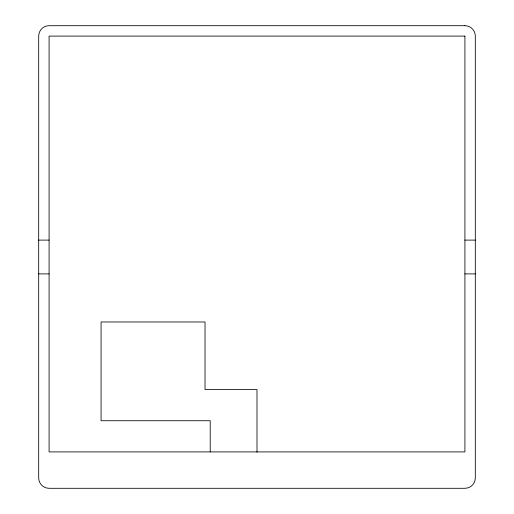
<?xml version="1.0" encoding="UTF-8"?>
<svg xmlns="http://www.w3.org/2000/svg" width="514" height="514" viewBox="0 0 514 514"><rect width="100%" height="100%" fill="white"/><g stroke="black" fill="none" stroke-linecap="round" stroke-linejoin="round"><path stroke-width="0.77" d="M38.691 240.109L49.087 240.109M464.913 240.109L475.309 240.109M38.691 273.891L49.087 273.891M464.913 273.891L475.309 273.891M257 452.172L257 389.541L205.022 389.541L205.022 321.97L101.065 321.97L101.065 420.728L210.22 420.728L210.22 451.915M464.913 25.7L49.087 25.7A10.396 10.396 0 0 0 38.691 36.096L38.691 477.904A10.396 10.396 0 0 0 49.087 488.3L464.913 488.3A10.396 10.396 0 0 0 475.309 477.904L475.309 36.096A10.396 10.396 0 0 0 464.913 25.7M464.913 36.096L49.087 36.096L49.087 451.915L464.913 451.915L464.913 36.096"/></g></svg>
